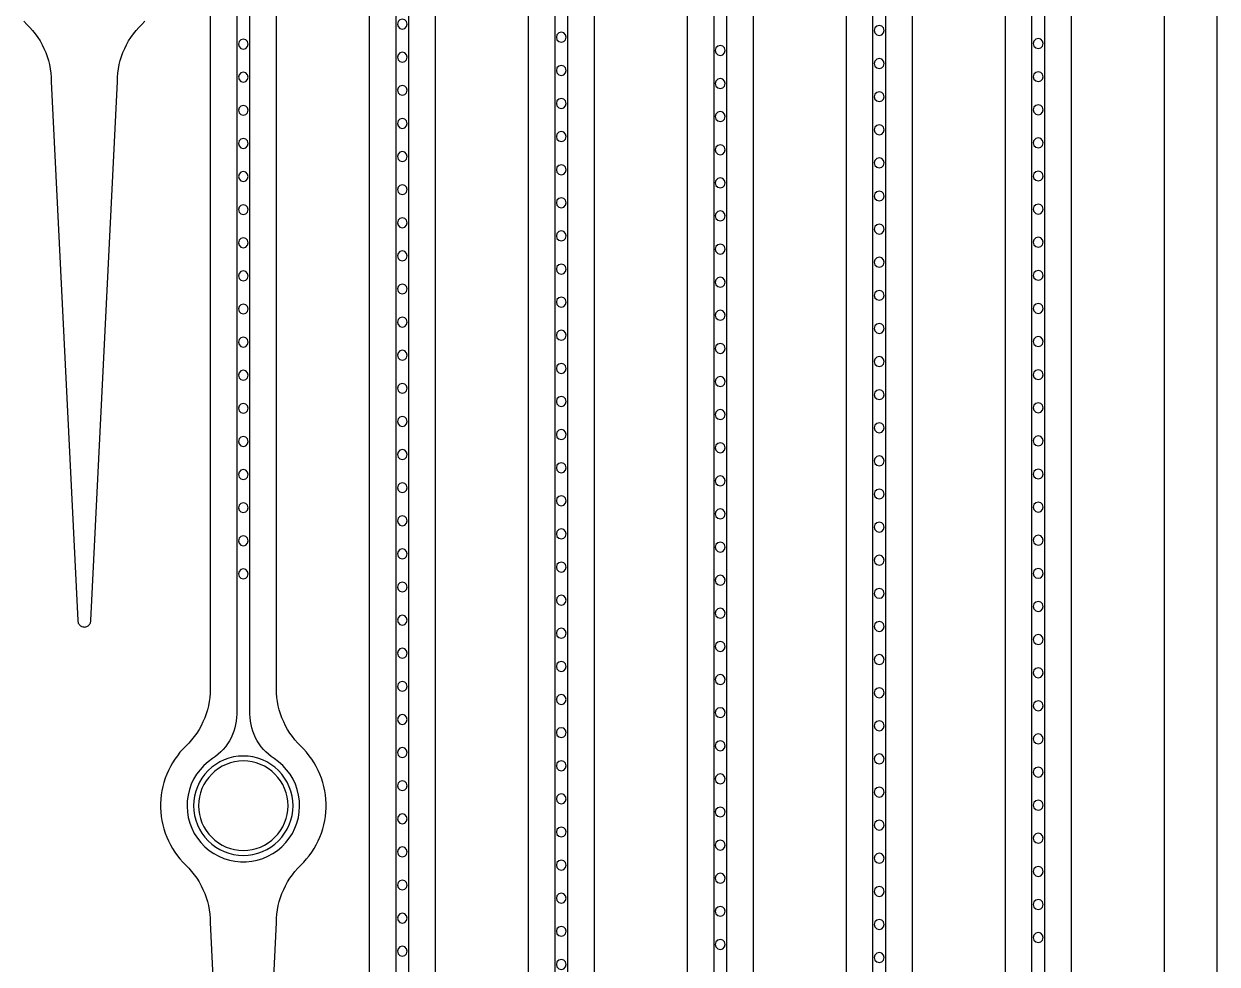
# Model space of a CAD drawing. Header units: metres. Extents: x -1805 to 1655, y -683 to 39617.
# Drawn here: x -182.1 to -2, y 611 to 753 of the extents above; entities that cross this region are included whole.
import ezdxf

# ---------------------------------------------------------------- set-up
doc = ezdxf.new("R2010")
doc.units = ezdxf.units.M
for name, color, linetype in [('Etching', 5, 'CONTINUOUS'), ('IONP', 7, 'CONTINUOUS'), ('Metal', 4, 'CONTINUOUS'), ('pad_etching', 1, 'CONTINUOUS'), ('PEDOT_SIROF', 6, 'CONTINUOUS')]:
    doc.layers.add(name, color=color, linetype=linetype)

msp = doc.modelspace()

# ---------------------------------------------------------------- linework, layer by layer
at = {"layer": 'Etching'}
for points in [[(-154, 9134.24), (-154, 652.56), (-154.02, 651.92), (-154.07, 651.28), (-154.15, 650.64), (-154.27, 650.01), (-154.43, 649.39), (-154.62, 648.77), (-154.83, 648.17), (-155.09, 647.57), (-155.37, 647), (-155.68, 646.43), (-156.03, 645.89), (-156.4, 645.37), (-156.8, 644.86), (-157.22, 644.38), (-157.67, 643.92), (-158.13, 643.46), (-158.56, 642.98), (-158.96, 642.47), (-159.34, 641.94), (-159.69, 641.4), (-160.01, 640.83), (-160.3, 640.25), (-160.57, 639.66), (-160.8, 639.06), (-160.99, 638.44), (-161.16, 637.81), (-161.29, 637.18), (-161.4, 636.54), (-161.46, 635.89), (-161.5, 635.24), (-161.5, 634.6), (-161.46, 633.95), (-161.4, 633.3), (-161.29, 632.66), (-161.16, 632.03), (-160.99, 631.4), (-160.8, 630.79), (-160.57, 630.18), (-160.3, 629.59), (-160.01, 629.01), (-159.69, 628.44), (-159.34, 627.9), (-158.96, 627.37), (-158.56, 626.87), (-158.13, 626.38), (-157.67, 625.92), (-157.22, 625.46), (-156.8, 624.98), (-156.4, 624.47), (-156.03, 623.95), (-155.68, 623.41), (-155.37, 622.84), (-155.09, 622.27), (-154.83, 621.68), (-154.62, 621.07), (-154.43, 620.46), (-154.27, 619.83), (-154.15, 619.2), (-154.07, 618.56), (-154.02, 617.92), (-154, 617.28), (-150, 535.87)], [(-148, 535.87), (-144, 617.28), (-143.98, 617.92), (-143.93, 618.56), (-143.85, 619.2), (-143.73, 619.83), (-143.57, 620.46), (-143.38, 621.07), (-143.17, 621.68), (-142.91, 622.27), (-142.63, 622.84), (-142.32, 623.41), (-141.97, 623.95), (-141.6, 624.47), (-141.2, 624.98), (-140.78, 625.46), (-140.33, 625.92), (-139.87, 626.38), (-139.44, 626.87), (-139.04, 627.37), (-138.66, 627.9), (-138.31, 628.44), (-137.99, 629.01), (-137.7, 629.59), (-137.43, 630.18), (-137.2, 630.79), (-137.01, 631.4), (-136.84, 632.03), (-136.71, 632.66), (-136.6, 633.3), (-136.54, 633.95), (-136.5, 634.6), (-136.5, 635.24), (-136.54, 635.89), (-136.6, 636.54), (-136.71, 637.18), (-136.84, 637.81), (-137.01, 638.44), (-137.2, 639.06), (-137.43, 639.66), (-137.7, 640.25), (-137.99, 640.83), (-138.31, 641.4), (-138.66, 641.94), (-139.04, 642.47), (-139.44, 642.98), (-139.87, 643.46), (-140.33, 643.92), (-140.78, 644.38), (-141.2, 644.86), (-141.6, 645.37), (-141.97, 645.89), (-142.32, 646.43), (-142.63, 647), (-142.91, 647.57), (-143.17, 648.17), (-143.38, 648.77), (-143.57, 649.39), (-143.73, 650.01), (-143.85, 650.64), (-143.93, 651.28), (-143.98, 651.92), (-144, 652.56), (-144, 9134.24)], [(-130, 9134.24), (-130, 525.58)], [(-120, 525.58), (-120, 9134.24)], [(-106, 9134.24), (-106, 398.59)], [(-96, 398.59), (-96, 9134.24)], [(-82, 9134.24), (-82, 271.61)], [(-72, 271.61), (-72, 9134.24)], [(-58, 9134.24), (-58, 144.63)], [(-48, 144.63), (-48, 9134.24)], [(-34, 9134.24), (-34, 17.64)], [(-24, 17.64), (-24, 9134.24)], [(-10, 4155.73), (-10, -202.71)], [(-182.13, 753.37), (-181.67, 752.9), (-181.22, 752.45), (-180.8, 751.96), (-180.4, 751.46), (-180.03, 750.93), (-179.68, 750.39), (-179.37, 749.83), (-179.09, 749.25), (-178.83, 748.66), (-178.62, 748.06), (-178.43, 747.44), (-178.27, 746.82), (-178.15, 746.18), (-178.07, 745.55), (-178.02, 744.91), (-178, 744.26), (-174, 662.86), (-173.98, 662.73), (-173.95, 662.61), (-173.91, 662.49), (-173.85, 662.38), (-173.78, 662.27), (-173.69, 662.18), (-173.59, 662.1), (-173.49, 662.03), (-173.37, 661.98), (-173.25, 661.94), (-173.13, 661.91), (-173, 661.9), (-172.87, 661.91), (-172.75, 661.94), (-172.63, 661.98), (-172.51, 662.03), (-172.41, 662.1), (-172.31, 662.18), (-172.22, 662.27), (-172.15, 662.38), (-172.09, 662.49), (-172.05, 662.61), (-172.02, 662.73), (-172, 662.86), (-168, 744.26), (-167.98, 744.91), (-167.93, 745.55), (-167.85, 746.18), (-167.73, 746.82), (-167.57, 747.44), (-167.38, 748.06), (-167.17, 748.66), (-166.91, 749.25), (-166.63, 749.83), (-166.32, 750.39), (-165.97, 750.93), (-165.6, 751.46), (-165.2, 751.96), (-164.78, 752.45), (-164.33, 752.9), (-163.87, 753.37)]]:
    msp.add_lwpolyline(points, dxfattribs=at)
at = {"layer": 'IONP'}
for points in [[(-124.25, 752.94), (-124.35, 753.31), (-124.62, 753.59), (-125, 753.69), (-125.38, 753.59), (-125.65, 753.31), (-125.75, 752.94), (-125.65, 752.56), (-125.38, 752.29), (-125, 752.19), (-124.62, 752.29), (-124.35, 752.56), (-124.25, 752.94)], [(-100.25, 750.95), (-100.35, 751.33), (-100.62, 751.6), (-101, 751.7), (-101.38, 751.6), (-101.65, 751.33), (-101.75, 750.95), (-101.65, 750.58), (-101.38, 750.3), (-101, 750.2), (-100.62, 750.3), (-100.35, 750.58), (-100.25, 750.95)], [(-52.25, 751.98), (-52.35, 752.36), (-52.62, 752.63), (-53, 752.73), (-53.38, 752.63), (-53.65, 752.36), (-53.75, 751.98), (-53.65, 751.61), (-53.38, 751.33), (-53, 751.23), (-52.62, 751.33), (-52.35, 751.61), (-52.25, 751.98)], [(-148.25, 749.92), (-148.35, 750.3), (-148.62, 750.57), (-149, 750.67), (-149.38, 750.57), (-149.65, 750.3), (-149.75, 749.92), (-149.65, 749.55), (-149.38, 749.27), (-149, 749.17), (-148.62, 749.27), (-148.35, 749.55), (-148.25, 749.92)], [(-76.25, 748.97), (-76.35, 749.34), (-76.62, 749.62), (-77, 749.72), (-77.38, 749.62), (-77.65, 749.34), (-77.75, 748.97), (-77.65, 748.59), (-77.38, 748.32), (-77, 748.22), (-76.62, 748.32), (-76.35, 748.59), (-76.25, 748.97)], [(-28.25, 750), (-28.35, 750.38), (-28.62, 750.65), (-29, 750.75), (-29.38, 750.65), (-29.65, 750.38), (-29.75, 750), (-29.65, 749.62), (-29.38, 749.35), (-29, 749.25), (-28.62, 749.35), (-28.35, 749.62), (-28.25, 750)], [(-124.25, 747.94), (-124.35, 748.31), (-124.62, 748.59), (-125, 748.69), (-125.38, 748.59), (-125.65, 748.31), (-125.75, 747.94), (-125.65, 747.56), (-125.38, 747.29), (-125, 747.19), (-124.62, 747.29), (-124.35, 747.56), (-124.25, 747.94)], [(-52.25, 746.98), (-52.35, 747.36), (-52.62, 747.63), (-53, 747.73), (-53.38, 747.63), (-53.65, 747.36), (-53.75, 746.98), (-53.65, 746.61), (-53.38, 746.33), (-53, 746.23), (-52.62, 746.33), (-52.35, 746.61), (-52.25, 746.98)], [(-100.25, 745.95), (-100.35, 746.33), (-100.62, 746.6), (-101, 746.7), (-101.38, 746.6), (-101.65, 746.33), (-101.75, 745.95), (-101.65, 745.58), (-101.38, 745.3), (-101, 745.2), (-100.62, 745.3), (-100.35, 745.58), (-100.25, 745.95)], [(-28.25, 745), (-28.35, 745.38), (-28.62, 745.65), (-29, 745.75), (-29.38, 745.65), (-29.65, 745.38), (-29.75, 745), (-29.65, 744.62), (-29.38, 744.35), (-29, 744.25), (-28.62, 744.35), (-28.35, 744.62), (-28.25, 745)], [(-148.25, 744.92), (-148.35, 745.3), (-148.62, 745.57), (-149, 745.67), (-149.38, 745.57), (-149.65, 745.3), (-149.75, 744.92), (-149.65, 744.55), (-149.38, 744.27), (-149, 744.17), (-148.62, 744.27), (-148.35, 744.55), (-148.25, 744.92)], [(-76.25, 743.97), (-76.35, 744.34), (-76.62, 744.62), (-77, 744.72), (-77.38, 744.62), (-77.65, 744.34), (-77.75, 743.97), (-77.65, 743.59), (-77.38, 743.32), (-77, 743.22), (-76.62, 743.32), (-76.35, 743.59), (-76.25, 743.97)], [(-124.25, 742.94), (-124.35, 743.31), (-124.62, 743.59), (-125, 743.69), (-125.38, 743.59), (-125.65, 743.31), (-125.75, 742.94), (-125.65, 742.56), (-125.38, 742.29), (-125, 742.19), (-124.62, 742.29), (-124.35, 742.56), (-124.25, 742.94)], [(-52.25, 741.98), (-52.35, 742.36), (-52.62, 742.63), (-53, 742.73), (-53.38, 742.63), (-53.65, 742.36), (-53.75, 741.98), (-53.65, 741.61), (-53.38, 741.33), (-53, 741.23), (-52.62, 741.33), (-52.35, 741.61), (-52.25, 741.98)], [(-148.25, 739.92), (-148.35, 740.3), (-148.62, 740.57), (-149, 740.67), (-149.38, 740.57), (-149.65, 740.3), (-149.75, 739.92), (-149.65, 739.55), (-149.38, 739.27), (-149, 739.17), (-148.62, 739.27), (-148.35, 739.55), (-148.25, 739.92)], [(-100.25, 740.95), (-100.35, 741.33), (-100.62, 741.6), (-101, 741.7), (-101.38, 741.6), (-101.65, 741.33), (-101.75, 740.95), (-101.65, 740.58), (-101.38, 740.3), (-101, 740.2), (-100.62, 740.3), (-100.35, 740.58), (-100.25, 740.95)], [(-28.25, 740), (-28.35, 740.38), (-28.62, 740.65), (-29, 740.75), (-29.38, 740.65), (-29.65, 740.38), (-29.75, 740), (-29.65, 739.62), (-29.38, 739.35), (-29, 739.25), (-28.62, 739.35), (-28.35, 739.62), (-28.25, 740)], [(-124.25, 737.94), (-124.35, 738.31), (-124.62, 738.59), (-125, 738.69), (-125.38, 738.59), (-125.65, 738.31), (-125.75, 737.94), (-125.65, 737.56), (-125.38, 737.29), (-125, 737.19), (-124.62, 737.29), (-124.35, 737.56), (-124.25, 737.94)], [(-76.25, 738.97), (-76.35, 739.34), (-76.62, 739.62), (-77, 739.72), (-77.38, 739.62), (-77.65, 739.34), (-77.75, 738.97), (-77.65, 738.59), (-77.38, 738.32), (-77, 738.22), (-76.62, 738.32), (-76.35, 738.59), (-76.25, 738.97)], [(-52.25, 736.98), (-52.35, 737.36), (-52.62, 737.63), (-53, 737.73), (-53.38, 737.63), (-53.65, 737.36), (-53.75, 736.98), (-53.65, 736.61), (-53.38, 736.33), (-53, 736.23), (-52.62, 736.33), (-52.35, 736.61), (-52.25, 736.98)], [(-148.25, 734.92), (-148.35, 735.3), (-148.62, 735.57), (-149, 735.67), (-149.38, 735.57), (-149.65, 735.3), (-149.75, 734.92), (-149.65, 734.55), (-149.38, 734.27), (-149, 734.17), (-148.62, 734.27), (-148.35, 734.55), (-148.25, 734.92)], [(-100.25, 735.95), (-100.35, 736.33), (-100.62, 736.6), (-101, 736.7), (-101.38, 736.6), (-101.65, 736.33), (-101.75, 735.95), (-101.65, 735.58), (-101.38, 735.3), (-101, 735.2), (-100.62, 735.3), (-100.35, 735.58), (-100.25, 735.95)], [(-28.25, 735), (-28.35, 735.38), (-28.62, 735.65), (-29, 735.75), (-29.38, 735.65), (-29.65, 735.38), (-29.75, 735), (-29.65, 734.62), (-29.38, 734.35), (-29, 734.25), (-28.62, 734.35), (-28.35, 734.62), (-28.25, 735)], [(-124.25, 732.94), (-124.35, 733.31), (-124.62, 733.59), (-125, 733.69), (-125.38, 733.59), (-125.65, 733.31), (-125.75, 732.94), (-125.65, 732.56), (-125.38, 732.29), (-125, 732.19), (-124.62, 732.29), (-124.35, 732.56), (-124.25, 732.94)], [(-76.25, 733.97), (-76.35, 734.34), (-76.62, 734.62), (-77, 734.72), (-77.38, 734.62), (-77.65, 734.34), (-77.75, 733.97), (-77.65, 733.59), (-77.38, 733.32), (-77, 733.22), (-76.62, 733.32), (-76.35, 733.59), (-76.25, 733.97)], [(-100.25, 730.95), (-100.35, 731.33), (-100.62, 731.6), (-101, 731.7), (-101.38, 731.6), (-101.65, 731.33), (-101.75, 730.95), (-101.65, 730.58), (-101.38, 730.3), (-101, 730.2), (-100.62, 730.3), (-100.35, 730.58), (-100.25, 730.95)], [(-52.25, 731.98), (-52.35, 732.36), (-52.62, 732.63), (-53, 732.73), (-53.38, 732.63), (-53.65, 732.36), (-53.75, 731.98), (-53.65, 731.61), (-53.38, 731.33), (-53, 731.23), (-52.62, 731.33), (-52.35, 731.61), (-52.25, 731.98)], [(-148.25, 729.92), (-148.35, 730.3), (-148.62, 730.57), (-149, 730.67), (-149.38, 730.57), (-149.65, 730.3), (-149.75, 729.92), (-149.65, 729.55), (-149.38, 729.27), (-149, 729.17), (-148.62, 729.27), (-148.35, 729.55), (-148.25, 729.92)], [(-76.25, 728.97), (-76.35, 729.34), (-76.62, 729.62), (-77, 729.72), (-77.38, 729.62), (-77.65, 729.34), (-77.75, 728.97), (-77.65, 728.59), (-77.38, 728.32), (-77, 728.22), (-76.62, 728.32), (-76.35, 728.59), (-76.25, 728.97)], [(-28.25, 730), (-28.35, 730.38), (-28.62, 730.65), (-29, 730.75), (-29.38, 730.65), (-29.65, 730.38), (-29.75, 730), (-29.65, 729.62), (-29.38, 729.35), (-29, 729.25), (-28.62, 729.35), (-28.35, 729.62), (-28.25, 730)], [(-124.25, 727.94), (-124.35, 728.31), (-124.62, 728.59), (-125, 728.69), (-125.38, 728.59), (-125.65, 728.31), (-125.75, 727.94), (-125.65, 727.56), (-125.38, 727.29), (-125, 727.19), (-124.62, 727.29), (-124.35, 727.56), (-124.25, 727.94)], [(-52.25, 726.98), (-52.35, 727.36), (-52.62, 727.63), (-53, 727.73), (-53.38, 727.63), (-53.65, 727.36), (-53.75, 726.98), (-53.65, 726.61), (-53.38, 726.33), (-53, 726.23), (-52.62, 726.33), (-52.35, 726.61), (-52.25, 726.98)], [(-100.25, 725.95), (-100.35, 726.33), (-100.62, 726.6), (-101, 726.7), (-101.38, 726.6), (-101.65, 726.33), (-101.75, 725.95), (-101.65, 725.58), (-101.38, 725.3), (-101, 725.2), (-100.62, 725.3), (-100.35, 725.58), (-100.25, 725.95)], [(-148.25, 724.92), (-148.35, 725.3), (-148.62, 725.57), (-149, 725.67), (-149.38, 725.57), (-149.65, 725.3), (-149.75, 724.92), (-149.65, 724.55), (-149.38, 724.27), (-149, 724.17), (-148.62, 724.27), (-148.35, 724.55), (-148.25, 724.92)], [(-76.25, 723.97), (-76.35, 724.34), (-76.62, 724.62), (-77, 724.72), (-77.38, 724.62), (-77.65, 724.34), (-77.75, 723.97), (-77.65, 723.59), (-77.38, 723.32), (-77, 723.22), (-76.62, 723.32), (-76.35, 723.59), (-76.25, 723.97)], [(-28.25, 725), (-28.35, 725.38), (-28.62, 725.65), (-29, 725.75), (-29.38, 725.65), (-29.65, 725.38), (-29.75, 725), (-29.65, 724.62), (-29.38, 724.35), (-29, 724.25), (-28.62, 724.35), (-28.35, 724.62), (-28.25, 725)], [(-124.25, 722.94), (-124.35, 723.31), (-124.62, 723.59), (-125, 723.69), (-125.38, 723.59), (-125.65, 723.31), (-125.75, 722.94), (-125.65, 722.56), (-125.38, 722.29), (-125, 722.19), (-124.62, 722.29), (-124.35, 722.56), (-124.25, 722.94)], [(-52.25, 721.98), (-52.35, 722.36), (-52.62, 722.63), (-53, 722.73), (-53.38, 722.63), (-53.65, 722.36), (-53.75, 721.98), (-53.65, 721.61), (-53.38, 721.33), (-53, 721.23), (-52.62, 721.33), (-52.35, 721.61), (-52.25, 721.98)], [(-148.25, 719.92), (-148.35, 720.3), (-148.62, 720.57), (-149, 720.67), (-149.38, 720.57), (-149.65, 720.3), (-149.75, 719.92), (-149.65, 719.55), (-149.38, 719.27), (-149, 719.17), (-148.62, 719.27), (-148.35, 719.55), (-148.25, 719.92)], [(-100.25, 720.95), (-100.35, 721.33), (-100.62, 721.6), (-101, 721.7), (-101.38, 721.6), (-101.65, 721.33), (-101.75, 720.95), (-101.65, 720.58), (-101.38, 720.3), (-101, 720.2), (-100.62, 720.3), (-100.35, 720.58), (-100.25, 720.95)], [(-28.25, 720), (-28.35, 720.38), (-28.62, 720.65), (-29, 720.75), (-29.38, 720.65), (-29.65, 720.38), (-29.75, 720), (-29.65, 719.62), (-29.38, 719.35), (-29, 719.25), (-28.62, 719.35), (-28.35, 719.62), (-28.25, 720)], [(-76.25, 718.97), (-76.35, 719.34), (-76.62, 719.62), (-77, 719.72), (-77.38, 719.62), (-77.65, 719.34), (-77.75, 718.97), (-77.65, 718.59), (-77.38, 718.32), (-77, 718.22), (-76.62, 718.32), (-76.35, 718.59), (-76.25, 718.97)], [(-124.25, 717.94), (-124.35, 718.31), (-124.62, 718.59), (-125, 718.69), (-125.38, 718.59), (-125.65, 718.31), (-125.75, 717.94), (-125.65, 717.56), (-125.38, 717.29), (-125, 717.19), (-124.62, 717.29), (-124.35, 717.56), (-124.25, 717.94)], [(-52.25, 716.98), (-52.35, 717.36), (-52.62, 717.63), (-53, 717.73), (-53.38, 717.63), (-53.65, 717.36), (-53.75, 716.98), (-53.65, 716.61), (-53.38, 716.33), (-53, 716.23), (-52.62, 716.33), (-52.35, 716.61), (-52.25, 716.98)], [(-148.25, 714.92), (-148.35, 715.3), (-148.62, 715.57), (-149, 715.67), (-149.38, 715.57), (-149.65, 715.3), (-149.75, 714.92), (-149.65, 714.55), (-149.38, 714.27), (-149, 714.17), (-148.62, 714.27), (-148.35, 714.55), (-148.25, 714.92)], [(-100.25, 715.95), (-100.35, 716.33), (-100.62, 716.6), (-101, 716.7), (-101.38, 716.6), (-101.65, 716.33), (-101.75, 715.95), (-101.65, 715.58), (-101.38, 715.3), (-101, 715.2), (-100.62, 715.3), (-100.35, 715.58), (-100.25, 715.95)], [(-28.25, 715), (-28.35, 715.38), (-28.62, 715.65), (-29, 715.75), (-29.38, 715.65), (-29.65, 715.38), (-29.75, 715), (-29.65, 714.62), (-29.38, 714.35), (-29, 714.25), (-28.62, 714.35), (-28.35, 714.62), (-28.25, 715)], [(-124.25, 712.94), (-124.35, 713.31), (-124.62, 713.59), (-125, 713.69), (-125.38, 713.59), (-125.65, 713.31), (-125.75, 712.94), (-125.65, 712.56), (-125.38, 712.29), (-125, 712.19), (-124.62, 712.29), (-124.35, 712.56), (-124.25, 712.94)], [(-76.25, 713.97), (-76.35, 714.34), (-76.62, 714.62), (-77, 714.72), (-77.38, 714.62), (-77.65, 714.34), (-77.75, 713.97), (-77.65, 713.59), (-77.38, 713.32), (-77, 713.22), (-76.62, 713.32), (-76.35, 713.59), (-76.25, 713.97)], [(-100.25, 710.95), (-100.35, 711.33), (-100.62, 711.6), (-101, 711.7), (-101.38, 711.6), (-101.65, 711.33), (-101.75, 710.95), (-101.65, 710.58), (-101.38, 710.3), (-101, 710.2), (-100.62, 710.3), (-100.35, 710.58), (-100.25, 710.95)], [(-52.25, 711.98), (-52.35, 712.36), (-52.62, 712.63), (-53, 712.73), (-53.38, 712.63), (-53.65, 712.36), (-53.75, 711.98), (-53.65, 711.61), (-53.38, 711.33), (-53, 711.23), (-52.62, 711.33), (-52.35, 711.61), (-52.25, 711.98)], [(-148.25, 709.92), (-148.35, 710.3), (-148.62, 710.57), (-149, 710.67), (-149.38, 710.57), (-149.65, 710.3), (-149.75, 709.92), (-149.65, 709.55), (-149.38, 709.27), (-149, 709.17), (-148.62, 709.27), (-148.35, 709.55), (-148.25, 709.92)], [(-76.25, 708.97), (-76.35, 709.34), (-76.62, 709.62), (-77, 709.72), (-77.38, 709.62), (-77.65, 709.34), (-77.75, 708.97), (-77.65, 708.59), (-77.38, 708.32), (-77, 708.22), (-76.62, 708.32), (-76.35, 708.59), (-76.25, 708.97)], [(-28.25, 710), (-28.35, 710.38), (-28.62, 710.65), (-29, 710.75), (-29.38, 710.65), (-29.65, 710.38), (-29.75, 710), (-29.65, 709.62), (-29.38, 709.35), (-29, 709.25), (-28.62, 709.35), (-28.35, 709.62), (-28.25, 710)], [(-124.25, 707.94), (-124.35, 708.31), (-124.62, 708.59), (-125, 708.69), (-125.38, 708.59), (-125.65, 708.31), (-125.75, 707.94), (-125.65, 707.56), (-125.38, 707.29), (-125, 707.19), (-124.62, 707.29), (-124.35, 707.56), (-124.25, 707.94)], [(-100.25, 705.95), (-100.35, 706.33), (-100.62, 706.6), (-101, 706.7), (-101.38, 706.6), (-101.65, 706.33), (-101.75, 705.95), (-101.65, 705.58), (-101.38, 705.3), (-101, 705.2), (-100.62, 705.3), (-100.35, 705.58), (-100.25, 705.95)], [(-52.25, 706.98), (-52.35, 707.36), (-52.62, 707.63), (-53, 707.73), (-53.38, 707.63), (-53.65, 707.36), (-53.75, 706.98), (-53.65, 706.61), (-53.38, 706.33), (-53, 706.23), (-52.62, 706.33), (-52.35, 706.61), (-52.25, 706.98)], [(-148.25, 704.92), (-148.35, 705.3), (-148.62, 705.57), (-149, 705.67), (-149.38, 705.57), (-149.65, 705.3), (-149.75, 704.92), (-149.65, 704.55), (-149.38, 704.27), (-149, 704.17), (-148.62, 704.27), (-148.35, 704.55), (-148.25, 704.92)], [(-76.25, 703.97), (-76.35, 704.34), (-76.62, 704.62), (-77, 704.72), (-77.38, 704.62), (-77.65, 704.34), (-77.75, 703.97), (-77.65, 703.59), (-77.38, 703.32), (-77, 703.22), (-76.62, 703.32), (-76.35, 703.59), (-76.25, 703.97)], [(-28.25, 705), (-28.35, 705.38), (-28.62, 705.65), (-29, 705.75), (-29.38, 705.65), (-29.65, 705.38), (-29.75, 705), (-29.65, 704.62), (-29.38, 704.35), (-29, 704.25), (-28.62, 704.35), (-28.35, 704.62), (-28.25, 705)], [(-124.25, 702.94), (-124.35, 703.31), (-124.62, 703.59), (-125, 703.69), (-125.38, 703.59), (-125.65, 703.31), (-125.75, 702.94), (-125.65, 702.56), (-125.38, 702.29), (-125, 702.19), (-124.62, 702.29), (-124.35, 702.56), (-124.25, 702.94)], [(-52.25, 701.98), (-52.35, 702.36), (-52.62, 702.63), (-53, 702.73), (-53.38, 702.63), (-53.65, 702.36), (-53.75, 701.98), (-53.65, 701.61), (-53.38, 701.33), (-53, 701.23), (-52.62, 701.33), (-52.35, 701.61), (-52.25, 701.98)], [(-100.25, 700.95), (-100.35, 701.33), (-100.62, 701.6), (-101, 701.7), (-101.38, 701.6), (-101.65, 701.33), (-101.75, 700.95), (-101.65, 700.58), (-101.38, 700.3), (-101, 700.2), (-100.62, 700.3), (-100.35, 700.58), (-100.25, 700.95)], [(-28.25, 700), (-28.35, 700.38), (-28.62, 700.65), (-29, 700.75), (-29.38, 700.65), (-29.65, 700.38), (-29.75, 700), (-29.65, 699.62), (-29.38, 699.35), (-29, 699.25), (-28.62, 699.35), (-28.35, 699.62), (-28.25, 700)], [(-148.25, 699.92), (-148.35, 700.3), (-148.62, 700.57), (-149, 700.67), (-149.38, 700.57), (-149.65, 700.3), (-149.75, 699.92), (-149.65, 699.55), (-149.38, 699.27), (-149, 699.17), (-148.62, 699.27), (-148.35, 699.55), (-148.25, 699.92)], [(-76.25, 698.97), (-76.35, 699.34), (-76.62, 699.62), (-77, 699.72), (-77.38, 699.62), (-77.65, 699.34), (-77.75, 698.97), (-77.65, 698.59), (-77.38, 698.32), (-77, 698.22), (-76.62, 698.32), (-76.35, 698.59), (-76.25, 698.97)], [(-124.25, 697.94), (-124.35, 698.31), (-124.62, 698.59), (-125, 698.69), (-125.38, 698.59), (-125.65, 698.31), (-125.75, 697.94), (-125.65, 697.56), (-125.38, 697.29), (-125, 697.19), (-124.62, 697.29), (-124.35, 697.56), (-124.25, 697.94)], [(-52.25, 696.98), (-52.35, 697.36), (-52.62, 697.63), (-53, 697.73), (-53.38, 697.63), (-53.65, 697.36), (-53.75, 696.98), (-53.65, 696.61), (-53.38, 696.33), (-53, 696.23), (-52.62, 696.33), (-52.35, 696.61), (-52.25, 696.98)], [(-148.25, 694.92), (-148.35, 695.3), (-148.62, 695.57), (-149, 695.67), (-149.38, 695.57), (-149.65, 695.3), (-149.75, 694.92), (-149.65, 694.55), (-149.38, 694.27), (-149, 694.17), (-148.62, 694.27), (-148.35, 694.55), (-148.25, 694.92)], [(-100.25, 695.95), (-100.35, 696.33), (-100.62, 696.6), (-101, 696.7), (-101.38, 696.6), (-101.65, 696.33), (-101.75, 695.95), (-101.65, 695.58), (-101.38, 695.3), (-101, 695.2), (-100.62, 695.3), (-100.35, 695.58), (-100.25, 695.95)], [(-28.25, 695), (-28.35, 695.38), (-28.62, 695.65), (-29, 695.75), (-29.38, 695.65), (-29.65, 695.38), (-29.75, 695), (-29.65, 694.62), (-29.38, 694.35), (-29, 694.25), (-28.62, 694.35), (-28.35, 694.62), (-28.25, 695)], [(-124.25, 692.94), (-124.35, 693.31), (-124.62, 693.59), (-125, 693.69), (-125.38, 693.59), (-125.65, 693.31), (-125.75, 692.94), (-125.65, 692.56), (-125.38, 692.29), (-125, 692.19), (-124.62, 692.29), (-124.35, 692.56), (-124.25, 692.94)], [(-76.25, 693.97), (-76.35, 694.34), (-76.62, 694.62), (-77, 694.72), (-77.38, 694.62), (-77.65, 694.34), (-77.75, 693.97), (-77.65, 693.59), (-77.38, 693.32), (-77, 693.22), (-76.62, 693.32), (-76.35, 693.59), (-76.25, 693.97)], [(-100.25, 690.95), (-100.35, 691.33), (-100.62, 691.6), (-101, 691.7), (-101.38, 691.6), (-101.65, 691.33), (-101.75, 690.95), (-101.65, 690.58), (-101.38, 690.3), (-101, 690.2), (-100.62, 690.3), (-100.35, 690.58), (-100.25, 690.95)], [(-52.25, 691.98), (-52.35, 692.36), (-52.62, 692.63), (-53, 692.73), (-53.38, 692.63), (-53.65, 692.36), (-53.75, 691.98), (-53.65, 691.61), (-53.38, 691.33), (-53, 691.23), (-52.62, 691.33), (-52.35, 691.61), (-52.25, 691.98)], [(-148.25, 689.92), (-148.35, 690.3), (-148.62, 690.57), (-149, 690.67), (-149.38, 690.57), (-149.65, 690.3), (-149.75, 689.92), (-149.65, 689.55), (-149.38, 689.27), (-149, 689.17), (-148.62, 689.27), (-148.35, 689.55), (-148.25, 689.92)], [(-28.25, 690), (-28.35, 690.38), (-28.62, 690.65), (-29, 690.75), (-29.38, 690.65), (-29.65, 690.38), (-29.75, 690), (-29.65, 689.62), (-29.38, 689.35), (-29, 689.25), (-28.62, 689.35), (-28.35, 689.62), (-28.25, 690)], [(-124.25, 687.94), (-124.35, 688.31), (-124.62, 688.59), (-125, 688.69), (-125.38, 688.59), (-125.65, 688.31), (-125.75, 687.94), (-125.65, 687.56), (-125.38, 687.29), (-125, 687.19), (-124.62, 687.29), (-124.35, 687.56), (-124.25, 687.94)], [(-76.25, 688.97), (-76.35, 689.34), (-76.62, 689.62), (-77, 689.72), (-77.38, 689.62), (-77.65, 689.34), (-77.75, 688.97), (-77.65, 688.59), (-77.38, 688.32), (-77, 688.22), (-76.62, 688.32), (-76.35, 688.59), (-76.25, 688.97)], [(-100.25, 685.95), (-100.35, 686.33), (-100.62, 686.6), (-101, 686.7), (-101.38, 686.6), (-101.65, 686.33), (-101.75, 685.95), (-101.65, 685.58), (-101.38, 685.3), (-101, 685.2), (-100.62, 685.3), (-100.35, 685.58), (-100.25, 685.95)], [(-52.25, 686.98), (-52.35, 687.36), (-52.62, 687.63), (-53, 687.73), (-53.38, 687.63), (-53.65, 687.36), (-53.75, 686.98), (-53.65, 686.61), (-53.38, 686.33), (-53, 686.23), (-52.62, 686.33), (-52.35, 686.61), (-52.25, 686.98)], [(-148.25, 684.92), (-148.35, 685.3), (-148.62, 685.57), (-149, 685.67), (-149.38, 685.57), (-149.65, 685.3), (-149.75, 684.92), (-149.65, 684.55), (-149.38, 684.27), (-149, 684.17), (-148.62, 684.27), (-148.35, 684.55), (-148.25, 684.92)], [(-76.25, 683.97), (-76.35, 684.34), (-76.62, 684.62), (-77, 684.72), (-77.38, 684.62), (-77.65, 684.34), (-77.75, 683.97), (-77.65, 683.59), (-77.38, 683.32), (-77, 683.22), (-76.62, 683.32), (-76.35, 683.59), (-76.25, 683.97)], [(-28.25, 685), (-28.35, 685.38), (-28.62, 685.65), (-29, 685.75), (-29.38, 685.65), (-29.65, 685.38), (-29.75, 685), (-29.65, 684.62), (-29.38, 684.35), (-29, 684.25), (-28.62, 684.35), (-28.35, 684.62), (-28.25, 685)], [(-124.25, 682.94), (-124.35, 683.31), (-124.62, 683.59), (-125, 683.69), (-125.38, 683.59), (-125.65, 683.31), (-125.75, 682.94), (-125.65, 682.56), (-125.38, 682.29), (-125, 682.19), (-124.62, 682.29), (-124.35, 682.56), (-124.25, 682.94)], [(-52.25, 681.98), (-52.35, 682.36), (-52.62, 682.63), (-53, 682.73), (-53.38, 682.63), (-53.65, 682.36), (-53.75, 681.98), (-53.65, 681.61), (-53.38, 681.33), (-53, 681.23), (-52.62, 681.33), (-52.35, 681.61), (-52.25, 681.98)], [(-100.25, 680.95), (-100.35, 681.33), (-100.62, 681.6), (-101, 681.7), (-101.38, 681.6), (-101.65, 681.33), (-101.75, 680.95), (-101.65, 680.58), (-101.38, 680.3), (-101, 680.2), (-100.62, 680.3), (-100.35, 680.58), (-100.25, 680.95)], [(-148.25, 679.92), (-148.35, 680.3), (-148.62, 680.57), (-149, 680.67), (-149.38, 680.57), (-149.65, 680.3), (-149.75, 679.92), (-149.65, 679.55), (-149.38, 679.27), (-149, 679.17), (-148.62, 679.27), (-148.35, 679.55), (-148.25, 679.92)], [(-76.25, 678.97), (-76.35, 679.34), (-76.62, 679.62), (-77, 679.72), (-77.38, 679.62), (-77.65, 679.34), (-77.75, 678.97), (-77.65, 678.59), (-77.38, 678.32), (-77, 678.22), (-76.62, 678.32), (-76.35, 678.59), (-76.25, 678.97)], [(-28.25, 680), (-28.35, 680.38), (-28.62, 680.65), (-29, 680.75), (-29.38, 680.65), (-29.65, 680.38), (-29.75, 680), (-29.65, 679.62), (-29.38, 679.35), (-29, 679.25), (-28.62, 679.35), (-28.35, 679.62), (-28.25, 680)], [(-124.25, 677.94), (-124.35, 678.31), (-124.62, 678.59), (-125, 678.69), (-125.38, 678.59), (-125.65, 678.31), (-125.75, 677.94), (-125.65, 677.56), (-125.38, 677.29), (-125, 677.19), (-124.62, 677.29), (-124.35, 677.56), (-124.25, 677.94)], [(-52.25, 676.98), (-52.35, 677.36), (-52.62, 677.63), (-53, 677.73), (-53.38, 677.63), (-53.65, 677.36), (-53.75, 676.98), (-53.65, 676.61), (-53.38, 676.33), (-53, 676.23), (-52.62, 676.33), (-52.35, 676.61), (-52.25, 676.98)], [(-148.25, 674.92), (-148.35, 675.3), (-148.62, 675.57), (-149, 675.67), (-149.38, 675.57), (-149.65, 675.3), (-149.75, 674.92), (-149.65, 674.55), (-149.38, 674.27), (-149, 674.17), (-148.62, 674.27), (-148.35, 674.55), (-148.25, 674.92)], [(-100.25, 675.95), (-100.35, 676.33), (-100.62, 676.6), (-101, 676.7), (-101.38, 676.6), (-101.65, 676.33), (-101.75, 675.95), (-101.65, 675.58), (-101.38, 675.3), (-101, 675.2), (-100.62, 675.3), (-100.35, 675.58), (-100.25, 675.95)], [(-28.25, 675), (-28.35, 675.38), (-28.62, 675.65), (-29, 675.75), (-29.38, 675.65), (-29.65, 675.38), (-29.75, 675), (-29.65, 674.62), (-29.38, 674.35), (-29, 674.25), (-28.62, 674.35), (-28.35, 674.62), (-28.25, 675)], [(-124.25, 672.94), (-124.35, 673.31), (-124.62, 673.59), (-125, 673.69), (-125.38, 673.59), (-125.65, 673.31), (-125.75, 672.94), (-125.65, 672.56), (-125.38, 672.29), (-125, 672.19), (-124.62, 672.29), (-124.35, 672.56), (-124.25, 672.94)], [(-76.25, 673.97), (-76.35, 674.34), (-76.62, 674.62), (-77, 674.72), (-77.38, 674.62), (-77.65, 674.34), (-77.75, 673.97), (-77.65, 673.59), (-77.38, 673.32), (-77, 673.22), (-76.62, 673.32), (-76.35, 673.59), (-76.25, 673.97)], [(-52.25, 671.98), (-52.35, 672.36), (-52.62, 672.63), (-53, 672.73), (-53.38, 672.63), (-53.65, 672.36), (-53.75, 671.98), (-53.65, 671.61), (-53.38, 671.33), (-53, 671.23), (-52.62, 671.33), (-52.35, 671.61), (-52.25, 671.98)], [(-148.25, 669.92), (-148.35, 670.3), (-148.62, 670.57), (-149, 670.67), (-149.38, 670.57), (-149.65, 670.3), (-149.75, 669.92), (-149.65, 669.55), (-149.38, 669.27), (-149, 669.17), (-148.62, 669.27), (-148.35, 669.55), (-148.25, 669.92)], [(-100.25, 670.95), (-100.35, 671.33), (-100.62, 671.6), (-101, 671.7), (-101.38, 671.6), (-101.65, 671.33), (-101.75, 670.95), (-101.65, 670.58), (-101.38, 670.3), (-101, 670.2), (-100.62, 670.3), (-100.35, 670.58), (-100.25, 670.95)], [(-28.25, 670), (-28.35, 670.38), (-28.62, 670.65), (-29, 670.75), (-29.38, 670.65), (-29.65, 670.38), (-29.75, 670), (-29.65, 669.62), (-29.38, 669.35), (-29, 669.25), (-28.62, 669.35), (-28.35, 669.62), (-28.25, 670)], [(-124.25, 667.94), (-124.35, 668.31), (-124.62, 668.59), (-125, 668.69), (-125.38, 668.59), (-125.65, 668.31), (-125.75, 667.94), (-125.65, 667.56), (-125.38, 667.29), (-125, 667.19), (-124.62, 667.29), (-124.35, 667.56), (-124.25, 667.94)], [(-76.25, 668.97), (-76.35, 669.34), (-76.62, 669.62), (-77, 669.72), (-77.38, 669.62), (-77.65, 669.34), (-77.75, 668.97), (-77.65, 668.59), (-77.38, 668.32), (-77, 668.22), (-76.62, 668.32), (-76.35, 668.59), (-76.25, 668.97)], [(-100.25, 665.95), (-100.35, 666.33), (-100.62, 666.6), (-101, 666.7), (-101.38, 666.6), (-101.65, 666.33), (-101.75, 665.95), (-101.65, 665.58), (-101.38, 665.3), (-101, 665.2), (-100.62, 665.3), (-100.35, 665.58), (-100.25, 665.95)], [(-52.25, 666.98), (-52.35, 667.36), (-52.62, 667.63), (-53, 667.73), (-53.38, 667.63), (-53.65, 667.36), (-53.75, 666.98), (-53.65, 666.61), (-53.38, 666.33), (-53, 666.23), (-52.62, 666.33), (-52.35, 666.61), (-52.25, 666.98)], [(-76.25, 663.97), (-76.35, 664.34), (-76.62, 664.62), (-77, 664.72), (-77.38, 664.62), (-77.65, 664.34), (-77.75, 663.97), (-77.65, 663.59), (-77.38, 663.32), (-77, 663.22), (-76.62, 663.32), (-76.35, 663.59), (-76.25, 663.97)], [(-28.25, 665), (-28.35, 665.38), (-28.62, 665.65), (-29, 665.75), (-29.38, 665.65), (-29.65, 665.38), (-29.75, 665), (-29.65, 664.62), (-29.38, 664.35), (-29, 664.25), (-28.62, 664.35), (-28.35, 664.62), (-28.25, 665)], [(-124.25, 662.94), (-124.35, 663.31), (-124.62, 663.59), (-125, 663.69), (-125.38, 663.59), (-125.65, 663.31), (-125.75, 662.94), (-125.65, 662.56), (-125.38, 662.29), (-125, 662.19), (-124.62, 662.29), (-124.35, 662.56), (-124.25, 662.94)], [(-100.25, 660.95), (-100.35, 661.33), (-100.62, 661.6), (-101, 661.7), (-101.38, 661.6), (-101.65, 661.33), (-101.75, 660.95), (-101.65, 660.58), (-101.38, 660.3), (-101, 660.2), (-100.62, 660.3), (-100.35, 660.58), (-100.25, 660.95)], [(-52.25, 661.98), (-52.35, 662.36), (-52.62, 662.63), (-53, 662.73), (-53.38, 662.63), (-53.65, 662.36), (-53.75, 661.98), (-53.65, 661.61), (-53.38, 661.33), (-53, 661.23), (-52.62, 661.33), (-52.35, 661.61), (-52.25, 661.98)], [(-76.25, 658.97), (-76.35, 659.34), (-76.62, 659.62), (-77, 659.72), (-77.38, 659.62), (-77.65, 659.34), (-77.75, 658.97), (-77.65, 658.59), (-77.38, 658.32), (-77, 658.22), (-76.62, 658.32), (-76.35, 658.59), (-76.25, 658.97)], [(-28.25, 660), (-28.35, 660.38), (-28.62, 660.65), (-29, 660.75), (-29.38, 660.65), (-29.65, 660.38), (-29.75, 660), (-29.65, 659.62), (-29.38, 659.35), (-29, 659.25), (-28.62, 659.35), (-28.35, 659.62), (-28.25, 660)], [(-124.25, 657.94), (-124.35, 658.31), (-124.62, 658.59), (-125, 658.69), (-125.38, 658.59), (-125.65, 658.31), (-125.75, 657.94), (-125.65, 657.56), (-125.38, 657.29), (-125, 657.19), (-124.62, 657.29), (-124.35, 657.56), (-124.25, 657.94)], [(-52.25, 656.98), (-52.35, 657.36), (-52.62, 657.63), (-53, 657.73), (-53.38, 657.63), (-53.65, 657.36), (-53.75, 656.98), (-53.65, 656.61), (-53.38, 656.33), (-53, 656.23), (-52.62, 656.33), (-52.35, 656.61), (-52.25, 656.98)], [(-100.25, 655.95), (-100.35, 656.33), (-100.62, 656.6), (-101, 656.7), (-101.38, 656.6), (-101.65, 656.33), (-101.75, 655.95), (-101.65, 655.58), (-101.38, 655.3), (-101, 655.2), (-100.62, 655.3), (-100.35, 655.58), (-100.25, 655.95)], [(-28.25, 655), (-28.35, 655.38), (-28.62, 655.65), (-29, 655.75), (-29.38, 655.65), (-29.65, 655.38), (-29.75, 655), (-29.65, 654.62), (-29.38, 654.35), (-29, 654.25), (-28.62, 654.35), (-28.35, 654.62), (-28.25, 655)], [(-76.25, 653.97), (-76.35, 654.34), (-76.62, 654.62), (-77, 654.72), (-77.38, 654.62), (-77.65, 654.34), (-77.75, 653.97), (-77.65, 653.59), (-77.38, 653.32), (-77, 653.22), (-76.62, 653.32), (-76.35, 653.59), (-76.25, 653.97)], [(-124.25, 652.94), (-124.35, 653.31), (-124.62, 653.59), (-125, 653.69), (-125.38, 653.59), (-125.65, 653.31), (-125.75, 652.94), (-125.65, 652.56), (-125.38, 652.29), (-125, 652.19), (-124.62, 652.29), (-124.35, 652.56), (-124.25, 652.94)], [(-52.25, 651.98), (-52.35, 652.36), (-52.62, 652.63), (-53, 652.73), (-53.38, 652.63), (-53.65, 652.36), (-53.75, 651.98), (-53.65, 651.61), (-53.38, 651.33), (-53, 651.23), (-52.62, 651.33), (-52.35, 651.61), (-52.25, 651.98)], [(-100.25, 650.95), (-100.35, 651.33), (-100.62, 651.6), (-101, 651.7), (-101.38, 651.6), (-101.65, 651.33), (-101.75, 650.95), (-101.65, 650.58), (-101.38, 650.3), (-101, 650.2), (-100.62, 650.3), (-100.35, 650.58), (-100.25, 650.95)], [(-28.25, 650), (-28.35, 650.38), (-28.62, 650.65), (-29, 650.75), (-29.38, 650.65), (-29.65, 650.38), (-29.75, 650), (-29.65, 649.62), (-29.38, 649.35), (-29, 649.25), (-28.62, 649.35), (-28.35, 649.62), (-28.25, 650)], [(-124.25, 647.94), (-124.35, 648.31), (-124.62, 648.59), (-125, 648.69), (-125.38, 648.59), (-125.65, 648.31), (-125.75, 647.94), (-125.65, 647.56), (-125.38, 647.29), (-125, 647.19), (-124.62, 647.29), (-124.35, 647.56), (-124.25, 647.94)], [(-76.25, 648.97), (-76.35, 649.34), (-76.62, 649.62), (-77, 649.72), (-77.38, 649.62), (-77.65, 649.34), (-77.75, 648.97), (-77.65, 648.59), (-77.38, 648.32), (-77, 648.22), (-76.62, 648.32), (-76.35, 648.59), (-76.25, 648.97)], [(-100.25, 645.95), (-100.35, 646.33), (-100.62, 646.6), (-101, 646.7), (-101.38, 646.6), (-101.65, 646.33), (-101.75, 645.95), (-101.65, 645.58), (-101.38, 645.3), (-101, 645.2), (-100.62, 645.3), (-100.35, 645.58), (-100.25, 645.95)], [(-52.25, 646.98), (-52.35, 647.36), (-52.62, 647.63), (-53, 647.73), (-53.38, 647.63), (-53.65, 647.36), (-53.75, 646.98), (-53.65, 646.61), (-53.38, 646.33), (-53, 646.23), (-52.62, 646.33), (-52.35, 646.61), (-52.25, 646.98)], [(-28.25, 645), (-28.35, 645.38), (-28.62, 645.65), (-29, 645.75), (-29.38, 645.65), (-29.65, 645.38), (-29.75, 645), (-29.65, 644.62), (-29.38, 644.35), (-29, 644.25), (-28.62, 644.35), (-28.35, 644.62), (-28.25, 645)], [(-124.25, 642.94), (-124.35, 643.31), (-124.62, 643.59), (-125, 643.69), (-125.38, 643.59), (-125.65, 643.31), (-125.75, 642.94), (-125.65, 642.56), (-125.38, 642.29), (-125, 642.19), (-124.62, 642.29), (-124.35, 642.56), (-124.25, 642.94)], [(-76.25, 643.97), (-76.35, 644.34), (-76.62, 644.62), (-77, 644.72), (-77.38, 644.62), (-77.65, 644.34), (-77.75, 643.97), (-77.65, 643.59), (-77.38, 643.32), (-77, 643.22), (-76.62, 643.32), (-76.35, 643.59), (-76.25, 643.97)], [(-100.25, 640.95), (-100.35, 641.33), (-100.62, 641.6), (-101, 641.7), (-101.38, 641.6), (-101.65, 641.33), (-101.75, 640.95), (-101.65, 640.58), (-101.38, 640.3), (-101, 640.2), (-100.62, 640.3), (-100.35, 640.58), (-100.25, 640.95)], [(-52.25, 641.98), (-52.35, 642.36), (-52.62, 642.63), (-53, 642.73), (-53.38, 642.63), (-53.65, 642.36), (-53.75, 641.98), (-53.65, 641.61), (-53.38, 641.33), (-53, 641.23), (-52.62, 641.33), (-52.35, 641.61), (-52.25, 641.98)], [(-76.25, 638.97), (-76.35, 639.34), (-76.62, 639.62), (-77, 639.72), (-77.38, 639.62), (-77.65, 639.34), (-77.75, 638.97), (-77.65, 638.59), (-77.38, 638.32), (-77, 638.22), (-76.62, 638.32), (-76.35, 638.59), (-76.25, 638.97)], [(-28.25, 640), (-28.35, 640.38), (-28.62, 640.65), (-29, 640.75), (-29.38, 640.65), (-29.65, 640.38), (-29.75, 640), (-29.65, 639.62), (-29.38, 639.35), (-29, 639.25), (-28.62, 639.35), (-28.35, 639.62), (-28.25, 640)], [(-124.25, 637.94), (-124.35, 638.31), (-124.62, 638.59), (-125, 638.69), (-125.38, 638.59), (-125.65, 638.31), (-125.75, 637.94), (-125.65, 637.56), (-125.38, 637.29), (-125, 637.19), (-124.62, 637.29), (-124.35, 637.56), (-124.25, 637.94)], [(-52.25, 636.98), (-52.35, 637.36), (-52.62, 637.63), (-53, 637.73), (-53.38, 637.63), (-53.65, 637.36), (-53.75, 636.98), (-53.65, 636.61), (-53.38, 636.33), (-53, 636.23), (-52.62, 636.33), (-52.35, 636.61), (-52.25, 636.98)], [(-100.25, 635.95), (-100.35, 636.33), (-100.62, 636.6), (-101, 636.7), (-101.38, 636.6), (-101.65, 636.33), (-101.75, 635.95), (-101.65, 635.58), (-101.38, 635.3), (-101, 635.2), (-100.62, 635.3), (-100.35, 635.58), (-100.25, 635.95)], [(-76.25, 633.97), (-76.35, 634.34), (-76.62, 634.62), (-77, 634.72), (-77.38, 634.62), (-77.65, 634.34), (-77.75, 633.97), (-77.65, 633.59), (-77.38, 633.32), (-77, 633.22), (-76.62, 633.32), (-76.35, 633.59), (-76.25, 633.97)], [(-28.25, 635), (-28.35, 635.38), (-28.62, 635.65), (-29, 635.75), (-29.38, 635.65), (-29.65, 635.38), (-29.75, 635), (-29.65, 634.62), (-29.38, 634.35), (-29, 634.25), (-28.62, 634.35), (-28.35, 634.62), (-28.25, 635)], [(-124.25, 632.94), (-124.35, 633.31), (-124.62, 633.59), (-125, 633.69), (-125.38, 633.59), (-125.65, 633.31), (-125.75, 632.94), (-125.65, 632.56), (-125.38, 632.29), (-125, 632.19), (-124.62, 632.29), (-124.35, 632.56), (-124.25, 632.94)], [(-52.25, 631.98), (-52.35, 632.36), (-52.62, 632.63), (-53, 632.73), (-53.38, 632.63), (-53.65, 632.36), (-53.75, 631.98), (-53.65, 631.61), (-53.38, 631.33), (-53, 631.23), (-52.62, 631.33), (-52.35, 631.61), (-52.25, 631.98)], [(-100.25, 630.95), (-100.35, 631.33), (-100.62, 631.6), (-101, 631.7), (-101.38, 631.6), (-101.65, 631.33), (-101.75, 630.95), (-101.65, 630.58), (-101.38, 630.3), (-101, 630.2), (-100.62, 630.3), (-100.35, 630.58), (-100.25, 630.95)], [(-28.25, 630), (-28.35, 630.38), (-28.62, 630.65), (-29, 630.75), (-29.38, 630.65), (-29.65, 630.38), (-29.75, 630), (-29.65, 629.62), (-29.38, 629.35), (-29, 629.25), (-28.62, 629.35), (-28.35, 629.62), (-28.25, 630)], [(-124.25, 627.94), (-124.35, 628.31), (-124.62, 628.59), (-125, 628.69), (-125.38, 628.59), (-125.65, 628.31), (-125.75, 627.94), (-125.65, 627.56), (-125.38, 627.29), (-125, 627.19), (-124.62, 627.29), (-124.35, 627.56), (-124.25, 627.94)], [(-76.25, 628.97), (-76.35, 629.34), (-76.62, 629.62), (-77, 629.72), (-77.38, 629.62), (-77.65, 629.34), (-77.75, 628.97), (-77.65, 628.59), (-77.38, 628.32), (-77, 628.22), (-76.62, 628.32), (-76.35, 628.59), (-76.25, 628.97)], [(-52.25, 626.98), (-52.35, 627.36), (-52.62, 627.63), (-53, 627.73), (-53.38, 627.63), (-53.65, 627.36), (-53.75, 626.98), (-53.65, 626.61), (-53.38, 626.33), (-53, 626.23), (-52.62, 626.33), (-52.35, 626.61), (-52.25, 626.98)], [(-100.25, 625.95), (-100.35, 626.33), (-100.62, 626.6), (-101, 626.7), (-101.38, 626.6), (-101.65, 626.33), (-101.75, 625.95), (-101.65, 625.58), (-101.38, 625.3), (-101, 625.2), (-100.62, 625.3), (-100.35, 625.58), (-100.25, 625.95)], [(-28.25, 625), (-28.35, 625.38), (-28.62, 625.65), (-29, 625.75), (-29.38, 625.65), (-29.65, 625.38), (-29.75, 625), (-29.65, 624.62), (-29.38, 624.35), (-29, 624.25), (-28.62, 624.35), (-28.35, 624.62), (-28.25, 625)], [(-124.25, 622.94), (-124.35, 623.31), (-124.62, 623.59), (-125, 623.69), (-125.38, 623.59), (-125.65, 623.31), (-125.75, 622.94), (-125.65, 622.56), (-125.38, 622.29), (-125, 622.19), (-124.62, 622.29), (-124.35, 622.56), (-124.25, 622.94)], [(-76.25, 623.97), (-76.35, 624.34), (-76.62, 624.62), (-77, 624.72), (-77.38, 624.62), (-77.65, 624.34), (-77.75, 623.97), (-77.65, 623.59), (-77.38, 623.32), (-77, 623.22), (-76.62, 623.32), (-76.35, 623.59), (-76.25, 623.97)], [(-100.25, 620.95), (-100.35, 621.33), (-100.62, 621.6), (-101, 621.7), (-101.38, 621.6), (-101.65, 621.33), (-101.75, 620.95), (-101.65, 620.58), (-101.38, 620.3), (-101, 620.2), (-100.62, 620.3), (-100.35, 620.58), (-100.25, 620.95)], [(-52.25, 621.98), (-52.35, 622.36), (-52.62, 622.63), (-53, 622.73), (-53.38, 622.63), (-53.65, 622.36), (-53.75, 621.98), (-53.65, 621.61), (-53.38, 621.33), (-53, 621.23), (-52.62, 621.33), (-52.35, 621.61), (-52.25, 621.98)], [(-76.25, 618.97), (-76.35, 619.34), (-76.62, 619.62), (-77, 619.72), (-77.38, 619.62), (-77.65, 619.34), (-77.75, 618.97), (-77.65, 618.59), (-77.38, 618.32), (-77, 618.22), (-76.62, 618.32), (-76.35, 618.59), (-76.25, 618.97)], [(-28.25, 620), (-28.35, 620.38), (-28.62, 620.65), (-29, 620.75), (-29.38, 620.65), (-29.65, 620.38), (-29.75, 620), (-29.65, 619.62), (-29.38, 619.35), (-29, 619.25), (-28.62, 619.35), (-28.35, 619.62), (-28.25, 620)], [(-124.25, 617.94), (-124.35, 618.31), (-124.62, 618.59), (-125, 618.69), (-125.38, 618.59), (-125.65, 618.31), (-125.75, 617.94), (-125.65, 617.56), (-125.38, 617.29), (-125, 617.19), (-124.62, 617.29), (-124.35, 617.56), (-124.25, 617.94)], [(-100.25, 615.95), (-100.35, 616.33), (-100.62, 616.6), (-101, 616.7), (-101.38, 616.6), (-101.65, 616.33), (-101.75, 615.95), (-101.65, 615.58), (-101.38, 615.3), (-101, 615.2), (-100.62, 615.3), (-100.35, 615.58), (-100.25, 615.95)], [(-52.25, 616.98), (-52.35, 617.36), (-52.62, 617.63), (-53, 617.73), (-53.38, 617.63), (-53.65, 617.36), (-53.75, 616.98), (-53.65, 616.61), (-53.38, 616.33), (-53, 616.23), (-52.62, 616.33), (-52.35, 616.61), (-52.25, 616.98)], [(-76.25, 613.97), (-76.35, 614.34), (-76.62, 614.62), (-77, 614.72), (-77.38, 614.62), (-77.65, 614.34), (-77.75, 613.97), (-77.65, 613.59), (-77.38, 613.32), (-77, 613.22), (-76.62, 613.32), (-76.35, 613.59), (-76.25, 613.97)], [(-28.25, 615), (-28.35, 615.38), (-28.62, 615.65), (-29, 615.75), (-29.38, 615.65), (-29.65, 615.38), (-29.75, 615), (-29.65, 614.62), (-29.38, 614.35), (-29, 614.25), (-28.62, 614.35), (-28.35, 614.62), (-28.25, 615)], [(-124.25, 612.94), (-124.35, 613.31), (-124.62, 613.59), (-125, 613.69), (-125.38, 613.59), (-125.65, 613.31), (-125.75, 612.94), (-125.65, 612.56), (-125.38, 612.29), (-125, 612.19), (-124.62, 612.29), (-124.35, 612.56), (-124.25, 612.94)], [(-52.25, 611.98), (-52.35, 612.36), (-52.62, 612.63), (-53, 612.73), (-53.38, 612.63), (-53.65, 612.36), (-53.75, 611.98), (-53.65, 611.61), (-53.38, 611.33), (-53, 611.23), (-52.62, 611.33), (-52.35, 611.61), (-52.25, 611.98)], [(-100.25, 610.95), (-100.35, 611.33), (-100.62, 611.6), (-101, 611.7), (-101.38, 611.6), (-101.65, 611.33), (-101.75, 610.95), (-101.65, 610.58), (-101.38, 610.3), (-101, 610.2), (-100.62, 610.3), (-100.35, 610.58), (-100.25, 610.95)]]:
    msp.add_lwpolyline(points, close=True, dxfattribs=at)
at = {"layer": 'Metal'}
for points in [[(-150, 9436.51), (-150, 648.75), (-150.02, 648.22), (-150.07, 647.69), (-150.16, 647.17), (-150.28, 646.65), (-150.44, 646.15), (-150.62, 645.65), (-150.85, 645.17), (-151.1, 644.71), (-151.38, 644.26), (-151.69, 643.83), (-152.03, 643.42), (-152.4, 643.04), (-152.79, 642.68), (-153.2, 642.35), (-153.64, 642.04), (-154.33, 641.54), (-154.97, 640.97), (-155.54, 640.35), (-156.06, 639.66), (-156.5, 638.93), (-156.86, 638.16), (-157.15, 637.35), (-157.35, 636.52), (-157.47, 635.67), (-157.5, 634.82), (-157.45, 633.97), (-157.31, 633.12), (-157.09, 632.3), (-156.78, 631.5), (-156.4, 630.74), (-155.94, 630.01), (-155.41, 629.34), (-154.82, 628.73), (-154.17, 628.17), (-153.47, 627.69), (-152.72, 627.28), (-151.93, 626.94), (-151.11, 626.69), (-150.28, 626.52), (-149.43, 626.43), (-148.57, 626.43), (-147.72, 626.52), (-146.89, 626.69), (-146.07, 626.94), (-145.28, 627.28), (-144.53, 627.69), (-143.83, 628.17), (-143.18, 628.73), (-142.59, 629.34), (-142.06, 630.01), (-141.6, 630.74), (-141.22, 631.5), (-140.91, 632.3), (-140.69, 633.12), (-140.55, 633.97), (-140.5, 634.82), (-140.53, 635.67), (-140.65, 636.52), (-140.85, 637.35), (-141.14, 638.16), (-141.5, 638.93), (-141.94, 639.66), (-142.46, 640.35), (-143.03, 640.97), (-143.67, 641.54), (-144.36, 642.04), (-144.8, 642.35), (-145.21, 642.68), (-145.6, 643.04), (-145.97, 643.42), (-146.31, 643.83), (-146.62, 644.26), (-146.9, 644.71), (-147.15, 645.17), (-147.38, 645.65), (-147.56, 646.15), (-147.72, 646.65), (-147.84, 647.17), (-147.93, 647.69), (-147.98, 648.22), (-148, 648.75), (-148, 9436.51)], [(-126, 9436.51), (-126, 521.77)], [(-124, 521.77), (-124, 9436.51)], [(-102, 9436.51), (-102, 394.78)], [(-100, 394.78), (-100, 9436.51)], [(-78, 9436.51), (-78, 267.8)], [(-76, 267.8), (-76, 9436.51)], [(-54, 9436.51), (-54, 140.81)], [(-52, 140.81), (-52, 9436.51)], [(-30, 9436.51), (-30, 13.83)], [(-28, 13.83), (-28, 9436.51)], [(-2, -200.37), (-2, 4153.38)]]:
    msp.add_lwpolyline(points, dxfattribs=at)
at = {"layer": 'pad_etching'}
msp.add_lwpolyline([(-142.25, 634.92), (-142.28, 635.58), (-142.38, 636.24), (-142.54, 636.88), (-142.76, 637.5), (-143.05, 638.1), (-143.39, 638.67), (-143.78, 639.2), (-144.23, 639.69), (-144.72, 640.14), (-145.25, 640.53), (-145.82, 640.87), (-146.42, 641.16), (-147.04, 641.38), (-147.68, 641.54), (-148.34, 641.64), (-149, 641.67), (-149.66, 641.64), (-150.32, 641.54), (-150.96, 641.38), (-151.58, 641.16), (-152.18, 640.87), (-152.75, 640.53), (-153.28, 640.14), (-153.77, 639.69), (-154.22, 639.2), (-154.61, 638.67), (-154.95, 638.1), (-155.24, 637.5), (-155.46, 636.88), (-155.62, 636.24), (-155.72, 635.58), (-155.75, 634.92), (-155.72, 634.26), (-155.62, 633.6), (-155.46, 632.96), (-155.24, 632.34), (-154.95, 631.74), (-154.61, 631.17), (-154.22, 630.64), (-153.77, 630.15), (-153.28, 629.7), (-152.75, 629.31), (-152.18, 628.97), (-151.58, 628.68), (-150.96, 628.46), (-150.32, 628.3), (-149.66, 628.2), (-149, 628.17), (-148.34, 628.2), (-147.68, 628.3), (-147.04, 628.46), (-146.42, 628.68), (-145.82, 628.97), (-145.25, 629.31), (-144.72, 629.7), (-144.23, 630.15), (-143.78, 630.64), (-143.39, 631.17), (-143.05, 631.74), (-142.76, 632.34), (-142.54, 632.96), (-142.38, 633.6), (-142.28, 634.26), (-142.25, 634.92)], close=True, dxfattribs=at)
at = {"layer": 'PEDOT_SIROF'}
msp.add_lwpolyline([(-141.5, 634.92), (-141.54, 635.66), (-141.64, 636.38), (-141.82, 637.1), (-142.07, 637.79), (-142.39, 638.46), (-142.76, 639.09), (-143.2, 639.68), (-143.7, 640.22), (-144.24, 640.72), (-144.83, 641.16), (-145.46, 641.54), (-146.13, 641.85), (-146.82, 642.1), (-147.54, 642.28), (-148.26, 642.38), (-149, 642.42), (-149.74, 642.38), (-150.46, 642.28), (-151.18, 642.1), (-151.87, 641.85), (-152.54, 641.54), (-153.17, 641.16), (-153.76, 640.72), (-154.3, 640.22), (-154.8, 639.68), (-155.24, 639.09), (-155.61, 638.46), (-155.93, 637.79), (-156.18, 637.1), (-156.36, 636.38), (-156.46, 635.66), (-156.5, 634.92), (-156.46, 634.19), (-156.36, 633.46), (-156.18, 632.74), (-155.93, 632.05), (-155.61, 631.39), (-155.24, 630.75), (-154.8, 630.16), (-154.3, 629.62), (-153.76, 629.12), (-153.17, 628.68), (-152.54, 628.31), (-151.87, 627.99), (-151.18, 627.74), (-150.46, 627.56), (-149.74, 627.46), (-149, 627.42), (-148.26, 627.46), (-147.54, 627.56), (-146.82, 627.74), (-146.13, 627.99), (-145.46, 628.31), (-144.83, 628.68), (-144.24, 629.12), (-143.7, 629.62), (-143.2, 630.16), (-142.76, 630.75), (-142.39, 631.39), (-142.07, 632.05), (-141.82, 632.74), (-141.64, 633.46), (-141.54, 634.19), (-141.5, 634.92)], close=True, dxfattribs=at)

doc.saveas('drawing.dxf')
